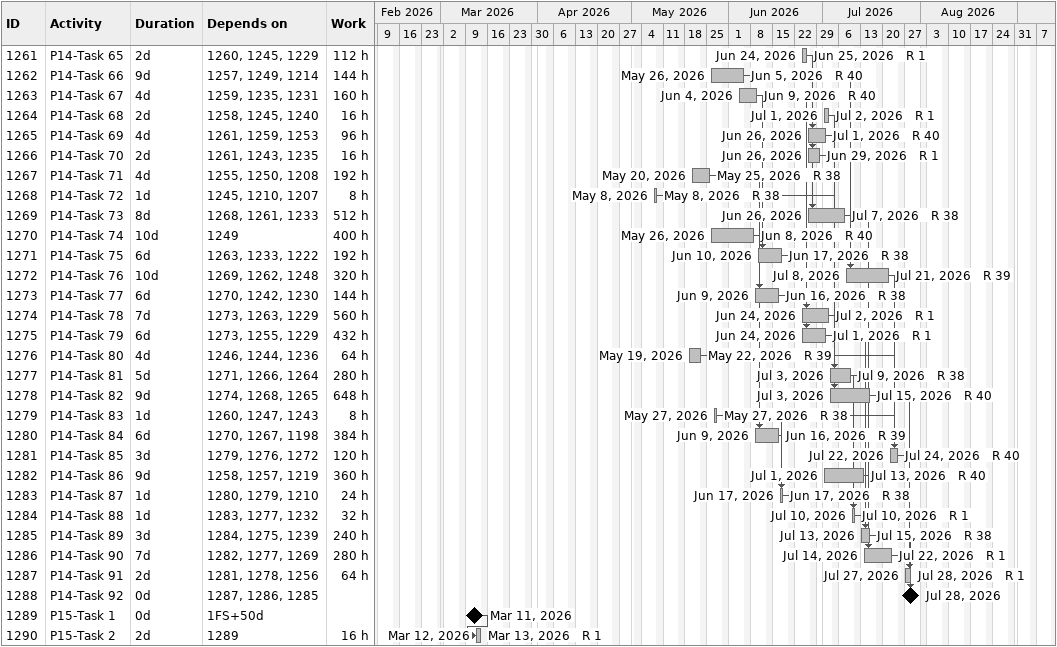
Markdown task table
| ID | Task | Duration | Start | Finish | Predecessors | Resources | Work (h) |
|---|---|---|---|---|---|---|---|
| 1261 | P14-Task 65 | 2d | 2026-06-24 | 2026-06-25 | 1260, 1245, 1229 | R 1 | 112 |
| 1262 | P14-Task 66 | 9d | 2026-05-26 | 2026-06-05 | 1257, 1249, 1214 | R 40 | 144 |
| 1263 | P14-Task 67 | 4d | 2026-06-04 | 2026-06-09 | 1259, 1235, 1231 | R 40 | 160 |
| 1264 | P14-Task 68 | 2d | 2026-07-01 | 2026-07-02 | 1258, 1245, 1240 | R 1 | 16 |
| 1265 | P14-Task 69 | 4d | 2026-06-26 | 2026-07-01 | 1261, 1259, 1253 | R 40 | 96 |
| 1266 | P14-Task 70 | 2d | 2026-06-26 | 2026-06-29 | 1261, 1243, 1235 | R 1 | 16 |
| 1267 | P14-Task 71 | 4d | 2026-05-20 | 2026-05-25 | 1255, 1250, 1208 | R 38 | 192 |
| 1268 | P14-Task 72 | 1d | 2026-05-08 | 2026-05-08 | 1245, 1210, 1207 | R 38 | 8 |
| 1269 | P14-Task 73 | 8d | 2026-06-26 | 2026-07-07 | 1268, 1261, 1233 | R 38 | 512 |
| 1270 | P14-Task 74 | 10d | 2026-05-26 | 2026-06-08 | 1249 | R 40 | 400 |
| 1271 | P14-Task 75 | 6d | 2026-06-10 | 2026-06-17 | 1263, 1233, 1222 | R 38 | 192 |
| 1272 | P14-Task 76 | 10d | 2026-07-08 | 2026-07-21 | 1269, 1262, 1248 | R 39 | 320 |
| 1273 | P14-Task 77 | 6d | 2026-06-09 | 2026-06-16 | 1270, 1242, 1230 | R 38 | 144 |
| 1274 | P14-Task 78 | 7d | 2026-06-24 | 2026-07-02 | 1273, 1263, 1229 | R 1 | 560 |
| 1275 | P14-Task 79 | 6d | 2026-06-24 | 2026-07-01 | 1273, 1255, 1229 | R 1 | 432 |
| 1276 | P14-Task 80 | 4d | 2026-05-19 | 2026-05-22 | 1246, 1244, 1236 | R 39 | 64 |
| 1277 | P14-Task 81 | 5d | 2026-07-03 | 2026-07-09 | 1271, 1266, 1264 | R 38 | 280 |
| 1278 | P14-Task 82 | 9d | 2026-07-03 | 2026-07-15 | 1274, 1268, 1265 | R 40 | 648 |
| 1279 | P14-Task 83 | 1d | 2026-05-27 | 2026-05-27 | 1260, 1247, 1243 | R 38 | 8 |
| 1280 | P14-Task 84 | 6d | 2026-06-09 | 2026-06-16 | 1270, 1267, 1198 | R 39 | 384 |
| 1281 | P14-Task 85 | 3d | 2026-07-22 | 2026-07-24 | 1279, 1276, 1272 | R 40 | 120 |
| 1282 | P14-Task 86 | 9d | 2026-07-01 | 2026-07-13 | 1258, 1257, 1219 | R 40 | 360 |
| 1283 | P14-Task 87 | 1d | 2026-06-17 | 2026-06-17 | 1280, 1279, 1210 | R 38 | 24 |
| 1284 | P14-Task 88 | 1d | 2026-07-10 | 2026-07-10 | 1283, 1277, 1232 | R 1 | 32 |
| 1285 | P14-Task 89 | 3d | 2026-07-13 | 2026-07-15 | 1284, 1275, 1239 | R 38 | 240 |
| 1286 | P14-Task 90 | 7d | 2026-07-14 | 2026-07-22 | 1282, 1277, 1269 | R 1 | 280 |
| 1287 | P14-Task 91 | 2d | 2026-07-27 | 2026-07-28 | 1281, 1278, 1256 | R 1 | 64 |
| 1288 | P14-Task 92 | 0d | 2026-07-28 | 2026-07-28 | 1287, 1286, 1285 |  |  |
| 1289 | P15-Task 1 | 0d | 2026-03-11 | 2026-03-11 | 1FS+50d |  |  |
| 1290 | P15-Task 2 | 2d | 2026-03-12 | 2026-03-13 | 1289 | R 1 | 16 |
